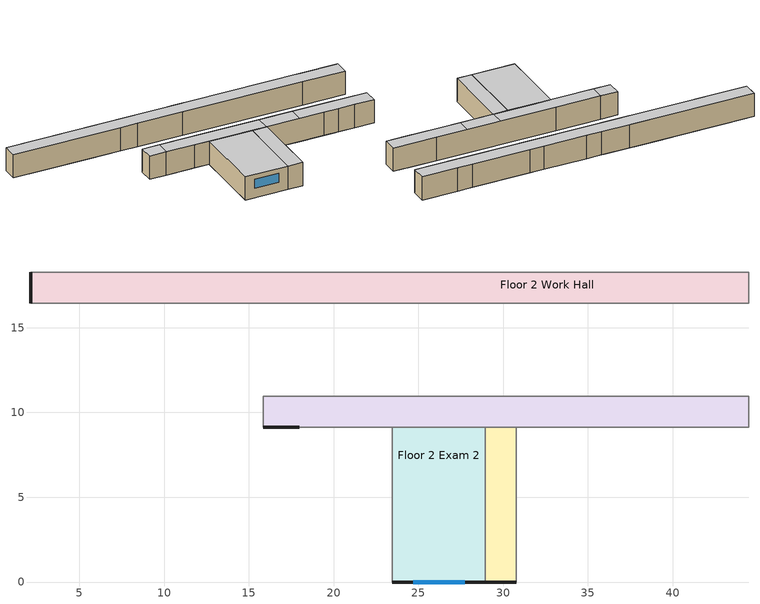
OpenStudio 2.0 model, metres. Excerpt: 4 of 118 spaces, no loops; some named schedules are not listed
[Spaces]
Floor 2 Work Hall
 floor to Floor 1 Nourishment: 29.26,16.76 29.26,16.46 27.13,16.46 27.13,16.76 z3.05
 floor to Floor 1 Sterile Hall: 44.5,18.29 44.5,16.46 42.06,16.46 42.06,18.29 z3.05
 floor to Floor 1 Locker Room Hall: 42.06,18.29 42.06,16.76 23.16,16.76 23.16,18.29 z3.05
 floor to Floor 1 Lobby Hall: 11.89,18.29 11.89,16.46 5.79,16.46 5.79,18.29 z3.05
 floor to Floor 1 Pre-Op Hall: 23.16,18.29 23.16,16.46 20.73,16.46 20.73,18.29 z3.05
 floor to Floor 1 Nurse Janitor: 32,16.76 32,16.46 29.26,16.46 29.26,16.76 z3.05
 floor to Floor 1 Lobby: 5.79,18.29 5.79,16.46 2.13,16.46 2.13,18.29 z3.05
 floor to Floor 1 Pre-Op Room 2: 27.13,16.76 27.13,16.46 23.16,16.46 23.16,16.76 z3.05
 floor to Floor 1 Office: 20.73,18.29 20.73,16.76 14.33,16.76 14.33,18.29 z3.05
 floor to Floor 1 Sterile Storage: 42.06,16.76 42.06,16.46 32,16.46 32,16.76 z3.05
 floor to Floor 1 Reception: 14.33,18.29 14.33,16.76 15.85,16.76 15.85,16.46 11.89,16.46 11.89,18.29 z3.05
 floor to Floor 1 Reception Hall: 20.73,16.76 20.73,16.46 15.85,16.46 15.85,16.76 z3.05
 wall outside: 2.13,18.29 2.13,16.46 z3.05:6.1
 wall to Floor 2 Work: 17.98,18.29 2.13,18.29 z3.05:6.1
 wall to Floor 2 X-Ray: 23.77,16.46 39.01,16.46 z3.05:6.1
 wall to Floor 2 Exam Hall 4: 39.93,18.29 38.1,18.29 z3.05:6.1
 wall to Floor 2 Nurse Station 1: 44.5,18.29 39.93,18.29 z3.05:6.1
 wall to Floor 2 Exam 7: 38.1,18.29 30.78,18.29 z3.05:6.1
 wall to Floor 2 Reception Toilet: 15.85,16.46 17.98,16.46 z3.05:6.1
 wall to Floor 2 Exam Hall 6: 23.47,18.29 21.64,18.29 z3.05:6.1
 wall to Floor 2 Scheduling 1: 39.01,16.46 44.5,16.46 z3.05:6.1
 wall to Floor 2 Reception: 2.13,16.46 15.85,16.46 z3.05:6.1
 wall to Floor 2 Exam 9: 21.64,18.29 17.98,18.29 z3.05:6.1
 wall to Floor 2 Exam Hall 5: 30.78,18.29 28.96,18.29 z3.05:6.1
 wall to Floor 2 Office Hall: 44.5,16.46 44.5,18.29 z3.05:6.1
 wall to Floor 2 Nurse Station 2: 28.96,18.29 23.47,18.29 z3.05:6.1
 wall to Floor 2 Scheduling 2: 17.98,16.46 23.77,16.46 z3.05:6.1
 ceiling to Floor 3 Office Hall: 44.5,16.46 44.5,18.29 2.13,18.29 2.13,16.46 z6.1
Floor 2 Reception Hall
 floor to Floor 1 Soil: 37.49,10.97 37.49,9.14 34.75,9.14 34.75,10.97 z3.05
 floor to Floor 1 Pre-Op Room 1: 20.73,10.97 20.73,9.14 17.98,9.14 17.98,10.97 z3.05
 floor to Floor 1 Dictation: 34.75,10.97 34.75,9.14 32,9.14 32,10.97 z3.05
 floor to Floor 1 Soil Work: 42.06,9.75 42.06,9.14 37.49,9.14 37.49,9.75 z3.05
 floor to Floor 1 Pre-Op Hall: 23.16,10.97 23.16,9.14 20.73,9.14 20.73,10.97 z3.05
 floor to Floor 1 Nourishment: 29.26,10.97 29.26,9.14 27.13,9.14 27.13,10.97 z3.05
 floor to Floor 1 Sterile Hall: 44.5,10.97 44.5,9.14 42.06,9.14 42.06,10.97 z3.05
 floor to Floor 1 Pre-Op Room 2: 27.13,10.97 27.13,9.14 23.16,9.14 23.16,10.97 z3.05
 floor to Floor 1 Clean: 32,10.97 32,9.14 29.26,9.14 29.26,10.97 z3.05
 floor to Floor 1 Scheduling: 17.98,10.97 17.98,9.14 15.85,9.14 15.85,10.97 z3.05
 floor to Floor 1 Clean Work: 42.06,10.97 42.06,9.75 37.49,9.75 37.49,10.97 z3.05
 wall outside: 15.85,9.14 17.98,9.14 z3.05:6.1
 wall to Floor 2 Exam Hall 1: 21.64,9.14 23.47,9.14 z3.05:6.1
 wall to Floor 2 Exam 3: 30.78,9.14 38.1,9.14 z3.05:6.1
 wall to Floor 2 Exam Hall 3: 38.1,9.14 39.93,9.14 z3.05:6.1
 wall to Floor 2 Reception Toilet: 17.98,10.97 15.85,10.97 z3.05:6.1
 wall to Floor 2 Lounge: 42.06,9.14 44.5,9.14 z3.05:6.1
 wall to Floor 2 Exam 1: 17.98,9.14 21.64,9.14 z3.05:6.1
 wall to Floor 2 Scheduling 1: 44.5,10.97 39.01,10.97 z3.05:6.1
 wall to Floor 2 Exam Hall 2: 28.96,9.14 30.78,9.14 z3.05:6.1
 wall to Floor 2 Reception: 15.85,10.97 15.85,9.14 z3.05:6.1
 wall to Floor 2 Dictation: 39.93,9.14 42.06,9.14 z3.05:6.1
 wall to Floor 2 Office Hall: 44.5,9.14 44.5,10.97 z3.05:6.1
 wall to Floor 2 Exam 2: 23.47,9.14 28.96,9.14 z3.05:6.1
 wall to Floor 2 X-Ray: 39.01,10.97 23.77,10.97 z3.05:6.1
 wall to Floor 2 Scheduling 2: 23.77,10.97 17.98,10.97 z3.05:6.1
 ceiling to Floor 3 Physical Therapy 2: 44.5,9.14 44.5,10.97 35.05,10.97 35.05,9.14 z6.1
 ceiling to Floor 3 Treatment: 35.05,9.14 35.05,10.97 30.78,10.97 30.78,9.14 z6.1
 ceiling to Floor 3 Undeveloped 2: 17.98,9.14 17.98,10.97 15.85,10.97 15.85,9.14 z6.1
 ceiling to Floor 3 Undeveloped 1: 30.78,9.14 30.78,10.97 17.98,10.97 17.98,9.14 z6.1
Floor 2 Exam Hall 2
 floor to Floor 1 Nurse Hall: 30.78,6.1 30.78,3.66 28.96,3.66 28.96,6.1 z3.05
 floor to Floor 1 Nourishment: 29.26,9.14 29.26,8.84 28.96,8.84 28.96,9.14 z3.05
 floor to Floor 1 Nurse Station: 30.78,8.84 30.78,6.1 28.96,6.1 28.96,8.84 z3.05
 floor to Floor 1 Clean: 30.78,9.14 30.78,8.84 29.26,8.84 29.26,9.14 z3.05
 floor to Floor 1 Recovery Room: 30.78,3.66 30.78,0 28.96,0 28.96,3.66 z3.05
 wall outside: 28.96,0 30.78,0 z3.05:6.1
 wall to Floor 2 Exam 2: 28.96,9.14 28.96,0 z3.05:6.1
 wall to Floor 2 Exam 3: 30.78,0 30.78,9.14 z3.05:6.1
 ceiling to Floor 3 Undeveloped 1: 30.78,0 30.78,9.14 28.96,9.14 28.96,0 z6.1
Floor 2 Exam 2
 floor to Floor 1 Nourishment: 28.96,9.14 28.96,8.84 27.13,8.84 27.13,9.14 z3.05
 floor to Floor 1 Nurse Station: 28.96,8.84 28.96,6.1 23.47,6.1 23.47,8.84 z3.05
 floor to Floor 1 Step Down: 25.6,3.66 25.6,0 23.47,0 23.47,3.66 z3.05
 floor to Floor 1 Pre-Op Room 2: 27.13,9.14 27.13,8.84 23.47,8.84 23.47,9.14 z3.05
 floor to Floor 1 Recovery Room: 28.96,3.66 28.96,0 25.6,0 25.6,3.66 z3.05
 floor to Floor 1 Nurse Hall: 28.96,6.1 28.96,3.66 23.47,3.66 23.47,6.1 z3.05
 wall outside: 23.47,0 28.96,0 z3.05:6.1
 wall to Floor 2 Exam Hall 1: 23.47,9.14 23.47,0 z3.05:6.1
 window: 24.69,0 27.74,0 z4.27:5.49
 ceiling to Floor 3 Undeveloped 1: 28.96,0 28.96,9.14 23.47,9.14 23.47,0 z6.1
[Site]
Duluth International Arpt: Latitude {deg}=46.83; Longitude {deg}=-92.22; Time Zone {hr}=-6; Elevation {m}=433; Terrain=City
[Building]
90.1-2010-Outpatient-ASHRAE 169-2006-7A created: 2017-01-30 12:54:55 -0700: North Axis {deg}=0; Default Construction Set=90.1-2010 - Outpatient - ASHRAE 169-2006-7A; Standards Building Type=Outpatient
[Site:GroundTemperature:BuildingSurface]
19.527, 19.502, 19.536, 19.598, 20.002, 21.64, 22.225, 22.375, 21.449, 20.121, 19.802, 19.633
[Site:WaterMainsTemperature]
Calculation Method=Correlation; Annual Average Outdoor Air Temperature {C}=3.95; Maximum Difference In Monthly Average Outdoor Air Temperatures {deltaC}=30.8
[SizingPeriod:DesignDay] Barometric Pressure {Pa}=96230; Sky Clearness=0; Rain Indicator=0; Snow Indicator=0; Day of Month=21; Daylight Saving Time Indicator=0; Humidity Indicating Type=Wetbulb; Dry-Bulb Temperature Range Modifier Type=DefaultMultipliers
Name | Maximum Dry-Bulb Temperature {C} | Daily Dry-Bulb Temperature Range {deltaC} | Humidity Indicating Conditions at Maximum Dry-Bulb | Wind Speed {m/s} | Wind Direction {deg} | Month | Day Type | Solar Model Indicator | ASHRAE Taub | ASHRAE Taud
Duluth International Arpt Ann Htg 99.6% Condns DB | -28.6 | 0 | -28.6 | 4.6 | 310 | 1 | WinterDesignDay | ASHRAEClearSky
Duluth International Arpt Ann Clg .4% Condns DB=>MWB | 29.2 | 10.9 | 21 | 5.2 | 220 | 7 | SummerDesignDay | ASHRAETau | 0.398 | 2.218
[ClimateZones]
Climate Zone Institution Name 1=ASHRAE; Climate Zone Document Name 1=ANSI/ASHRAE Standard 169; Climate Zone Document Year 1=2006; Climate Zone Value 1=7A; Climate Zone Institution Name 2=CEC; Climate Zone Document Name 2=California Climate Zone Descriptions; Climate Zone Document Year 2=1995
[Material:NoMass] Thermal Absorptance=0.9; Solar Absorptance=0.7
Name | Roughness | Thermal Resistance {m2-K/W} | Visible Absorptance
CP02 CARPET PAD | VeryRough | 0.21648 | 0.8
Typical Insulation R-13.06 | Smooth | 2.2993 | 0.7
Typical Carpet Pad | Smooth | 0.21648 | 0.8
Typical Insulation R-13.45 | Smooth | 2.368 | 0.7
Typical Insulation R-19.72 | Smooth | 3.4722 | 0.7
Typical Insulation R-1.15 | Smooth | 0.202509 | 0.7
Typical Insulation R-1.15 1 | Smooth | 0.202527 | 0.7
[Material]
Name | Roughness | Thickness {m} | Conductivity {W/m-K} | Density {kg/m3} | Specific Heat {J/kg-K} | Thermal Absorptance | Solar Absorptance | Visible Absorptance
100mm Normalweight concrete floor | MediumSmooth | 0.1016 | 2.31 | 2322 | 832
G01 13mm gypsum board | Smooth | 0.0127 | 0.16 | 800 | 1090 | 0.9 | 0.7 | 0.5
4 in. Normalweight Concrete Floor | MediumRough | 0.1016 | 2.31 | 2322 | 832 | 0.9 | 0.7 | 0.7
25mm Stucco | Smooth | 0.0254 | 0.72 | 1856 | 840 | 0.9 | 0.7 | 0.7
5/8 in. Gypsum Board | MediumSmooth | 0.0159 | 0.16 | 800 | 1090 | 0.9 | 0.7 | 0.7
Roof Membrane | VeryRough | 0.0095 | 0.16 | 1121.29 | 1460 | 0.9 | 0.77 | 0.7
Metal Roof Surface; F08 Metal surface | Smooth | 0.0008 | 45.28 | 7824 | 500 | 0.9 | 0.7 | 0.7
6 in. Normalweight Concrete Floor | MediumRough | 0.1524 | 2.31 | 2322 | 832 | 0.9 | 0.7 | 0.7
8 in. Concrete Block Basement Wall | MediumRough | 0.2032 | 1.326 | 1842 | 912 | 0.9 | 0.7 | 0.7
G05 25mm wood | MediumSmooth | 0.0254 | 0.15 | 608 | 1630 | 0.9 | 0.5 | 0.5
Std Wood 6inch | MediumSmooth | 0.15 | 0.12 | 540 | 1210 | 0.9 | 0.7 | 0.7
[Construction]
Typical Insulated Exterior Mass Floor R-15.63: Typical Insulation R-13.06, 4 in. Normalweight Concrete Floor, Typical Carpet Pad
Typical Insulated Steel Framed Exterior Wall R-15.63: 25mm Stucco, 5/8 in. Gypsum Board, Typical Insulation R-13.45, 5/8 in. Gypsum Board
Typical IEAD Roof R-20.83: Roof Membrane, Typical Insulation R-19.72, Metal Roof Surface
Typical Interior Floor: 100mm Normalweight concrete floor, CP02 CARPET PAD
Typical Interior Wall: G01 13mm gypsum board, G01 13mm gypsum board
Typical Interior Ceiling: CP02 CARPET PAD, 100mm Normalweight concrete floor
Typical Insulated Carpeted 6in Slab Floor: 6 in. Normalweight Concrete Floor, Typical Carpet Pad
Typical Insulated Basement Mass Wall: 8 in. Concrete Block Basement Wall
U 0.42 SHGC 0.45 Dbl Ref-D Clr 6mm/13mm Arg: REF D CLEAR 6MM, ARGON 13MM, CLEAR 6MM
Typical Insulated Metal Door R-2.0: F08 Metal surface, Typical Insulation R-1.15
Typical Overhead Door R-2.0: Typical Insulation R-1.15 1
U 1.17 SHGC 0.68 Simple Glazing Skylight: U 1.17 SHGC 0.68 Simple Glazing
Typical Interior Window: Clear 3mm
Typical Interior Door; Typical Interior Partition: G05 25mm wood
InteriorFurnishings: Std Wood 6inch
[DefaultConstructionSet]
90.1-2010 - Outpatient - ASHRAE 169-2006-7A: Default Exterior Surface Constructions=Default Surface Constructions 1; Default Interior Surface Constructions=Default Surface Constructions 2; Default Ground Contact Surface Constructions=Default Surface Constructions 3; Default Exterior SubSurface Constructions=Default Sub Surface Constructions 1; Default Interior SubSurface Constructions=Default Sub Surface Constructions 2; Interior Partition Construction=Typical Interior Partition
[DefaultSurfaceConstructions]
Name | Floor Construction | Wall Construction | Roof Ceiling Construction
Default Surface Constructions 1 | Typical Insulated Exterior Mass Floor R-15.63 | Typical Insulated Steel Framed Exterior Wall R-15.63 | Typical IEAD Roof R-20.83
Default Surface Constructions 2 | Typical Interior Floor | Typical Interior Wall | Typical Interior Ceiling
Default Surface Constructions 3 | Typical Insulated Carpeted 6in Slab Floor | Typical Insulated Basement Mass Wall
[DefaultSubSurfaceConstructions]
Name | Fixed Window Construction | Operable Window Construction | Door Construction | Overhead Door Construction | Skylight Construction | Tubular Daylight Dome Construction | Tubular Daylight Diffuser Construction
Default Sub Surface Constructions 1 | U 0.42 SHGC 0.45 Dbl Ref-D Clr 6mm/13mm Arg | U 0.42 SHGC 0.45 Dbl Ref-D Clr 6mm/13mm Arg | Typical Insulated Metal Door R-2.0 | Typical Overhead Door R-2.0 | U 1.17 SHGC 0.68 Simple Glazing Skylight | Typical Interior Window | Typical Interior Window
Default Sub Surface Constructions 2 | Typical Interior Window | Typical Interior Window | Typical Interior Door
[WindowMaterial:Glazing] Optical Data Type=SpectralAverage; Infrared Transmittance at Normal Incidence=0; Front Side Infrared Hemispherical Emissivity=0.84; Conductivity {W/m-K}=0.9; Dirt Correction Factor for Solar and Visible Transmittance=1; Solar Diffusing=No
Name | Thickness {m} | Solar Transmittance at Normal Incidence | Front Side Solar Reflectance at Normal Incidence | Back Side Solar Reflectance at Normal Incidence | Visible Transmittance at Normal Incidence | Front Side Visible Reflectance at Normal Incidence | Back Side Visible Reflectance at Normal Incidence | Back Side Infrared Hemispherical Emissivity
REF D CLEAR 6MM | 0.006 | 0.429 | 0.308 | 0.379 | 0.334 | 0.453 | 0.505 | 0.82
CLEAR 6MM | 0.006 | 0.775 | 0.071 | 0.071 | 0.881 | 0.08 | 0.08 | 0.84
Clear 3mm | 0.003 | 0.837 | 0.075 | 0.075 | 0.898 | 0.081 | 0.081 | 0.84
[WindowMaterial:Gas]
ARGON 13MM: Gas Type=Argon; Thickness {m}=0.0127
[WindowMaterial:SimpleGlazingSystem]
U 1.17 SHGC 0.68 Simple Glazing: U-Factor {W/m2-K}=6.64357; Solar Heat Gain Coefficient=0.68; Visible Transmittance=0.55
[Space] Building Story=Building Story 2; Part of Total Floor Area=Yes
Name | Space Type | Thermal Zone
Floor 2 Work Hall | Outpatient Hall | Floor 2 Work Hall ZN
Floor 2 Exam Hall 2 | Outpatient Hall | Floor 2 Exam Hall 2 ZN
Floor 2 Reception Hall | Outpatient Hall | Floor 2 Reception Hall ZN
Floor 2 Exam 2 | Outpatient Exam | Floor 2 Exam 2 ZN
[SpaceType] Standards Building Type=Outpatient
Name | Default Schedule Set | Design Specification Outdoor Air Object | Standards Space Type
Outpatient Exam | Outpatient Exam Schedule Set | Outpatient Exam Ventilation | Exam
Outpatient Hall | Outpatient Hall Schedule Set | Outpatient Hall Ventilation | Hall
[People:Definition]
Outpatient Exam People Definition: Number of People Calculation Method=People/Area; People per Space Floor Area {person/m2}=0.215493; Fraction Radiant=0.3
[People]
Outpatient Exam People: People Definition=Outpatient Exam People Definition; Space or SpaceType=Outpatient Exam; Work Efficiency Schedule=Work Efficiency Schedule; Clothing Insulation Schedule=Clothing Schedule; Air Velocity Schedule=Air Velocity Schedule
[Lights:Definition] Design Level Calculation Method=Watts/Area; Fraction Radiant=0.7; Fraction Visible=0.2
Name | Watts per Space Floor Area {W/m2}
Outpatient Exam Lights Definition | 17.8681
Outpatient Hall Lights Definition | 8.52502
[Lights]
Name | Lights Definition | Space or SpaceType
Outpatient Exam Lights | Outpatient Exam Lights Definition | Outpatient Exam
Outpatient Hall Lights | Outpatient Hall Lights Definition | Outpatient Hall
[ElectricEquipment:Definition] Design Level Calculation Method=Watts/Area; Fraction Radiant=0.5
Name | Watts per Space Floor Area {W/m2}
Outpatient Exam Elec Equip Definition | 11.8403
Outpatient Hall Elec Equip Definition | 4.30556
[ElectricEquipment]
Name | Electric Equipment Definition | Space or SpaceType
Outpatient Exam Elec Equip | Outpatient Exam Elec Equip Definition | Outpatient Exam
Outpatient Hall Elec Equip | Outpatient Hall Elec Equip Definition | Outpatient Hall
[DesignSpecification:OutdoorAir] Outdoor Air Method=Sum
Name | Outdoor Air Flow per Floor Area {m3/s-m2}
Outpatient Exam Ventilation | 0.001524
Outpatient Hall Ventilation | 0.0003048
[DefaultScheduleSet] Number of People Schedule=OutPatientHealthCare BLDG_OCC_SCH; People Activity Level Schedule=OutPatientHealthCare ACTIVITY_SCH; Electric Equipment Schedule=OutPatientHealthCare BLDG_EQUIP_SCH_BASE; Infiltration Schedule=OutPatientHealthCare INFIL_SCH
Name | Lighting Schedule
Outpatient Exam Schedule Set | OutPatientHealthCare BLDG_LIGHT_EXAM_SCH
Outpatient Hall Schedule Set | OutPatientHealthCare BLDG_LIGHT_CORRIDOR_SCH
[ThermostatSetpoint:DualSetpoint] Heating Setpoint Temperature Schedule=OutPatientHealthCare HTGSETP_SCH_YES_OPTIMUM; Cooling Setpoint Temperature Schedule=OutPatientHealthCare CLGSETP_SCH_NO_SETBACK
Outpatient Exam Thermostat 1; Outpatient Hall Thermostat 6; Outpatient Hall Thermostat 7; Outpatient Hall Thermostat 18
[SpaceInfiltration:DesignFlowRate] Schedule=OutPatientHealthCare INFIL_SCH; Design Flow Rate Calculation Method=Flow/ExteriorArea; Flow per Exterior Surface Area {m3/s-m2}=0.000569573; Constant Term Coefficient=0; Temperature Term Coefficient=0; Velocity Term Coefficient=0.224; Velocity Squared Term Coefficient=0
Name | Space or SpaceType
Floor 2 Exam 2 Infiltration | Floor 2 Exam 2
Floor 2 Exam Hall 2 Infiltration | Floor 2 Exam Hall 2
Floor 2 Reception Hall Infiltration | Floor 2 Reception Hall
Floor 2 Work Hall Infiltration | Floor 2 Work Hall
[InternalMass:Definition]
Internal Mass Definition 1: Construction=InteriorFurnishings; Design Level Calculation Method=SurfaceArea/Area; Surface Area per Space Floor Area=2
[InternalMass] Internal Mass Definition=Internal Mass Definition 1
Name | Space or SpaceType
Floor 2 Exam 2 Mass | Floor 2 Exam 2
Floor 2 Exam Hall 2 Mass | Floor 2 Exam Hall 2
Floor 2 Reception Hall Mass | Floor 2 Reception Hall
Floor 2 Work Hall Mass | Floor 2 Work Hall
[ThermalZone] Use Ideal Air Loads=No
Name | Thermostat
Floor 2 Exam 2 ZN | Outpatient Exam Thermostat 1
Floor 2 Exam Hall 2 ZN | Outpatient Hall Thermostat 6
Floor 2 Reception Hall ZN | Outpatient Hall Thermostat 7
Floor 2 Work Hall ZN | Outpatient Hall Thermostat 18
[Exterior:Lights:Definition]
Name | Design Level {W}
Occ Sensing Exterior Lights Def | 8235.95
NonDimming Exterior Lights Def | 139.05
[Exterior:Lights] Control Option=AstronomicalClock
Name | Exterior Lights Definition | Schedule
Occ Sensing Exterior Lights Def | Occ Sensing Exterior Lights Def | OutPatientHealthCare Exterior_lighting_schedule_b
NonDimming Exterior Lights Def | NonDimming Exterior Lights Def | OutPatientHealthCare Exterior_lighting_schedule_a
[BuildingStory]
Building Story 2: Nominal Z Coordinate {m}=3.048
[Schedule:Ruleset]
Name | Default Day Schedule | Summer Design Day Schedule | Winter Design Day Schedule
Clothing Schedule | Clothing Schedule Default Winter Clothes
Air Velocity Schedule | Air Velocity Schedule Default
Work Efficiency Schedule | Work Efficiency Schedule Default
OutPatientHealthCare BLDG_OCC_SCH | OutPatientHealthCare BLDG_OCC_SCH Default | OutPatientHealthCare BLDG_OCC_SCH Summer Design Day | OutPatientHealthCare BLDG_OCC_SCH Winter Design Day
OutPatientHealthCare ACTIVITY_SCH | OutPatientHealthCare ACTIVITY_SCH Default | OutPatientHealthCare ACTIVITY_SCH Summer Design Day | OutPatientHealthCare ACTIVITY_SCH Winter Design Day
OutPatientHealthCare BLDG_EQUIP_SCH_BASE | OutPatientHealthCare BLDG_EQUIP_SCH_BASE Default | OutPatientHealthCare BLDG_EQUIP_SCH_BASE Summer Design Day | OutPatientHealthCare BLDG_EQUIP_SCH_BASE Winter Design Day
OutPatientHealthCare INFIL_SCH | OutPatientHealthCare INFIL_SCH Default | OutPatientHealthCare INFIL_SCH Summer Design Day | OutPatientHealthCare INFIL_SCH Winter Design Day
OutPatientHealthCare HTGSETP_SCH_YES_OPTIMUM | OutPatientHealthCare HTGSETP_SCH_YES_OPTIMUM Default | OutPatientHealthCare HTGSETP_SCH_YES_OPTIMUM Summer Design Day | OutPatientHealthCare HTGSETP_SCH_YES_OPTIMUM Winter Design Day
OutPatientHealthCare CLGSETP_SCH_NO_SETBACK | OutPatientHealthCare CLGSETP_SCH_NO_SETBACK Default | OutPatientHealthCare CLGSETP_SCH_NO_SETBACK Summer Design Day | OutPatientHealthCare CLGSETP_SCH_NO_SETBACK Winter Design Day
OutPatientHealthCare BLDG_LIGHT_EXAM_SCH | OutPatientHealthCare BLDG_LIGHT_EXAM_SCH Default | OutPatientHealthCare BLDG_LIGHT_EXAM_SCH Summer Design Day | OutPatientHealthCare BLDG_LIGHT_EXAM_SCH Winter Design Day
OutPatientHealthCare BLDG_LIGHT_CORRIDOR_SCH | OutPatientHealthCare BLDG_LIGHT_CORRIDOR_SCH Default | OutPatientHealthCare BLDG_LIGHT_CORRIDOR_SCH Summer Design Day | OutPatientHealthCare BLDG_LIGHT_CORRIDOR_SCH Winter Design Day
OutPatientHealthCare Exterior_lighting_schedule_b | OutPatientHealthCare Exterior_lighting_schedule_b Default | OutPatientHealthCare Exterior_lighting_schedule_b Summer Design Day | OutPatientHealthCare Exterior_lighting_schedule_b Winter Design Day
OutPatientHealthCare Exterior_lighting_schedule_a | OutPatientHealthCare Exterior_lighting_schedule_a Default | OutPatientHealthCare Exterior_lighting_schedule_a Summer Design Day | OutPatientHealthCare Exterior_lighting_schedule_a Winter Design Day
[Schedule:Day]
OutPatientHealthCare BLDG_OCC_SCH Default: 8, 0, 0, 17, 0, 0.05, 24, 0, 0
OutPatientHealthCare BLDG_OCC_SCH Summer Design Day: 4, 0, 0.05, 6, 0, 0.2, 7, 0, 0.5, 18, 0, 0.9, 20, 0, 0.5, 22, 0, 0.2, 24, 0, 0.05
OutPatientHealthCare BLDG_OCC_SCH Winter Design Day: 7, 0, 0.05, 9, 0, 0.2, 15, 0, 0.3, 20, 0, 0.2, 24, 0, 0.05
OutPatientHealthCare ACTIVITY_SCH Default; OutPatientHealthCare ACTIVITY_SCH Winter Design Day; OutPatientHealthCare ACTIVITY_SCH Summer Design Day: 24, 0, 120
OutPatientHealthCare INFIL_SCH Default: 24, 0, 0.25
OutPatientHealthCare INFIL_SCH Winter Design Day; OutPatientHealthCare INFIL_SCH Summer Design Day: 24, 0, 1
OutPatientHealthCare HTGSETP_SCH_YES_OPTIMUM Default: 24, 0, 18.3
OutPatientHealthCare HTGSETP_SCH_YES_OPTIMUM Summer Design Day: 5, 0, 18.3, 18, 0, 21.1, 24, 0, 18.3
OutPatientHealthCare HTGSETP_SCH_YES_OPTIMUM Winter Design Day: 7, 0, 18.3, 15, 0, 21.1, 24, 0, 18.3
OutPatientHealthCare CLGSETP_SCH_NO_SETBACK Default: 24, 0, 22.2
OutPatientHealthCare CLGSETP_SCH_NO_SETBACK Summer Design Day: 5, 0, 25, 18, 0, 22.2, 24, 0, 25
OutPatientHealthCare CLGSETP_SCH_NO_SETBACK Winter Design Day: 7, 0, 25, 15, 0, 22.2, 24, 0, 25
OutPatientHealthCare BLDG_LIGHT_EXAM_SCH Default: 8, 0, 0.05, 17, 0, 0.1, 24, 0, 0.05
OutPatientHealthCare BLDG_LIGHT_EXAM_SCH Summer Design Day: 4, 0, 0.1, 6, 0, 0.3, 7, 0, 0.6, 18, 0, 0.9, 20, 0, 0.6, 22, 0, 0.3, 24, 0, 0.1
OutPatientHealthCare BLDG_LIGHT_EXAM_SCH Winter Design Day: 7, 0, 0.1, 9, 0, 0.3, 15, 0, 0.4, 20, 0, 0.3, 24, 0, 0.1
OutPatientHealthCare Exterior_lighting_schedule_b Default; OutPatientHealthCare Exterior_lighting_schedule_b Winter Design Day; OutPatientHealthCare Exterior_lighting_schedule_b Summer Design Day: 6, 0, 0.7, 24, 0, 1
OutPatientHealthCare Exterior_lighting_schedule_a Default; OutPatientHealthCare Exterior_lighting_schedule_a Winter Design Day; OutPatientHealthCare Exterior_lighting_schedule_a Summer Design Day: 6, 0, 0, 24, 0, 1
[Schedule:Rule] Date Specification Type=DateRange; Start Month=1; Start Day=1; End Month=12; End Day=31
Name | Schedule Ruleset | Rule Order | Day Schedule | Apply Monday | Apply Tuesday | Apply Wednesday | Apply Thursday | Apply Friday | Apply Saturday
Schedule Rule 2 | OutPatientHealthCare BLDG_OCC_SCH | 1 | OutPatientHealthCare BLDG_OCC_SCH SmrDsn|Wkdy Day | Yes | Yes | Yes | Yes | Yes
Schedule Rule 3 | OutPatientHealthCare BLDG_OCC_SCH | 0 | OutPatientHealthCare BLDG_OCC_SCH WntrDsn|Sat Day |  |  |  |  |  | Yes
Schedule Rule 8 | OutPatientHealthCare INFIL_SCH | 0 | OutPatientHealthCare INFIL_SCH Default|Sat|Wkdy Day | Yes | Yes | Yes | Yes | Yes | Yes
Schedule Rule 9 | OutPatientHealthCare HTGSETP_SCH_YES_OPTIMUM | 1 | OutPatientHealthCare HTGSETP_SCH_YES_OPTIMUM Sat Day |  |  |  |  |  | Yes
Schedule Rule 10 | OutPatientHealthCare HTGSETP_SCH_YES_OPTIMUM | 0 | OutPatientHealthCare HTGSETP_SCH_YES_OPTIMUM Wkdy Day | Yes | Yes | Yes | Yes | Yes
Schedule Rule 11 | OutPatientHealthCare CLGSETP_SCH_NO_SETBACK | 0 | OutPatientHealthCare CLGSETP_SCH_NO_SETBACK Default|Wkdy Day | Yes | Yes | Yes | Yes | Yes
Schedule Rule 16 | OutPatientHealthCare BLDG_LIGHT_EXAM_SCH | 1 | OutPatientHealthCare BLDG_LIGHT_EXAM_SCH SmrDsn|Wkdy Day | Yes | Yes | Yes | Yes | Yes
